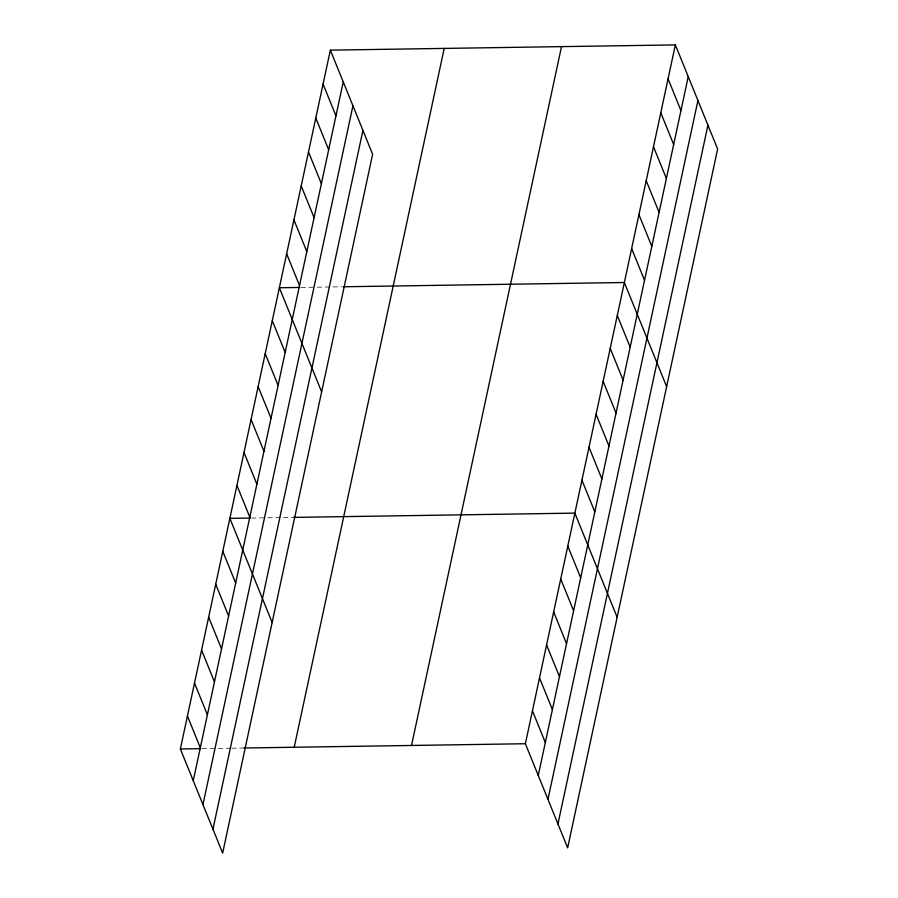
<?xml version="1.0" encoding="UTF-8"?>
<svg xmlns="http://www.w3.org/2000/svg" width="898" height="898" viewBox="0 0 898 898"><rect width="100%" height="100%" fill="white"/><g stroke="black" fill="none" stroke-linecap="round" stroke-linejoin="round"><path stroke-width="0.67" stroke-dasharray="4.49 3.37" d="M301.043 287.416L314.592 287.214M317.308 287.169L341.7 286.799M251.552 518.034L265.101 517.832M267.817 517.787L293.567 517.394M202.05 748.651L215.61 748.449M218.315 748.404L230.517 748.214M231.875 748.202L244.065 748.012"/><path stroke-width="1.35" d="M330.352 50.142L372.625 154.265L222.648 853.1L180.363 748.977L330.352 50.142L675.352 44.9L717.637 149.023L567.648 847.858L525.375 743.735L675.352 44.9M193.25 780.71L343.238 81.875M202.948 804.597L352.936 105.762M212.949 829.213L362.927 130.378M294.218 747.248L444.207 48.413M411.52 745.463L561.508 46.629M538.261 775.468L688.238 76.633M547.96 799.355L697.937 100.52M557.95 823.971L707.938 125.136M299.685 287.439L279.357 287.753L321.63 391.865M343.058 286.776L624.357 282.5L666.642 386.623M250.194 518.056L229.866 518.359L272.139 622.482M293.567 517.394L574.866 513.117L617.139 617.24M180.363 748.977L200.692 748.674M244.065 748.012L525.375 743.735M668.067 78.844L680.953 110.577M660.782 112.789L673.668 144.522M653.497 146.733L666.383 178.466M646.212 180.678L659.098 212.411M638.927 214.622L651.813 246.355M631.642 248.555L644.528 280.299M617.285 315.445L630.172 347.178M610.213 348.39L623.1 380.123M603.153 381.336L616.039 413.069M596.081 414.281L608.967 446.014M589.009 447.226L601.896 478.96M581.938 480.172L594.824 511.905M567.794 546.063L580.68 577.796M560.722 579.008L573.609 610.741M553.651 611.953L566.537 643.686M323.067 84.086L335.953 115.82M546.579 644.899L559.465 676.632M315.782 118.031L328.668 149.764M539.507 677.844L552.393 709.577M308.497 151.975L321.383 183.708M532.447 710.789L545.322 742.523M301.212 185.92L314.098 217.653M293.927 219.864L306.813 251.597M286.642 253.808L299.528 285.542M272.285 320.698L285.171 352.431M265.213 353.644L278.099 385.377M258.141 386.589L271.028 418.322M251.07 419.534L263.956 451.267M243.998 452.48L256.884 484.213M236.937 485.425L249.812 517.158M222.794 551.305L235.68 583.049M215.722 584.25L228.608 615.994M208.65 617.195L221.537 648.928M201.579 650.141L214.465 681.874M194.507 683.086L207.393 714.819M187.435 716.032L200.321 747.765"/></g></svg>
